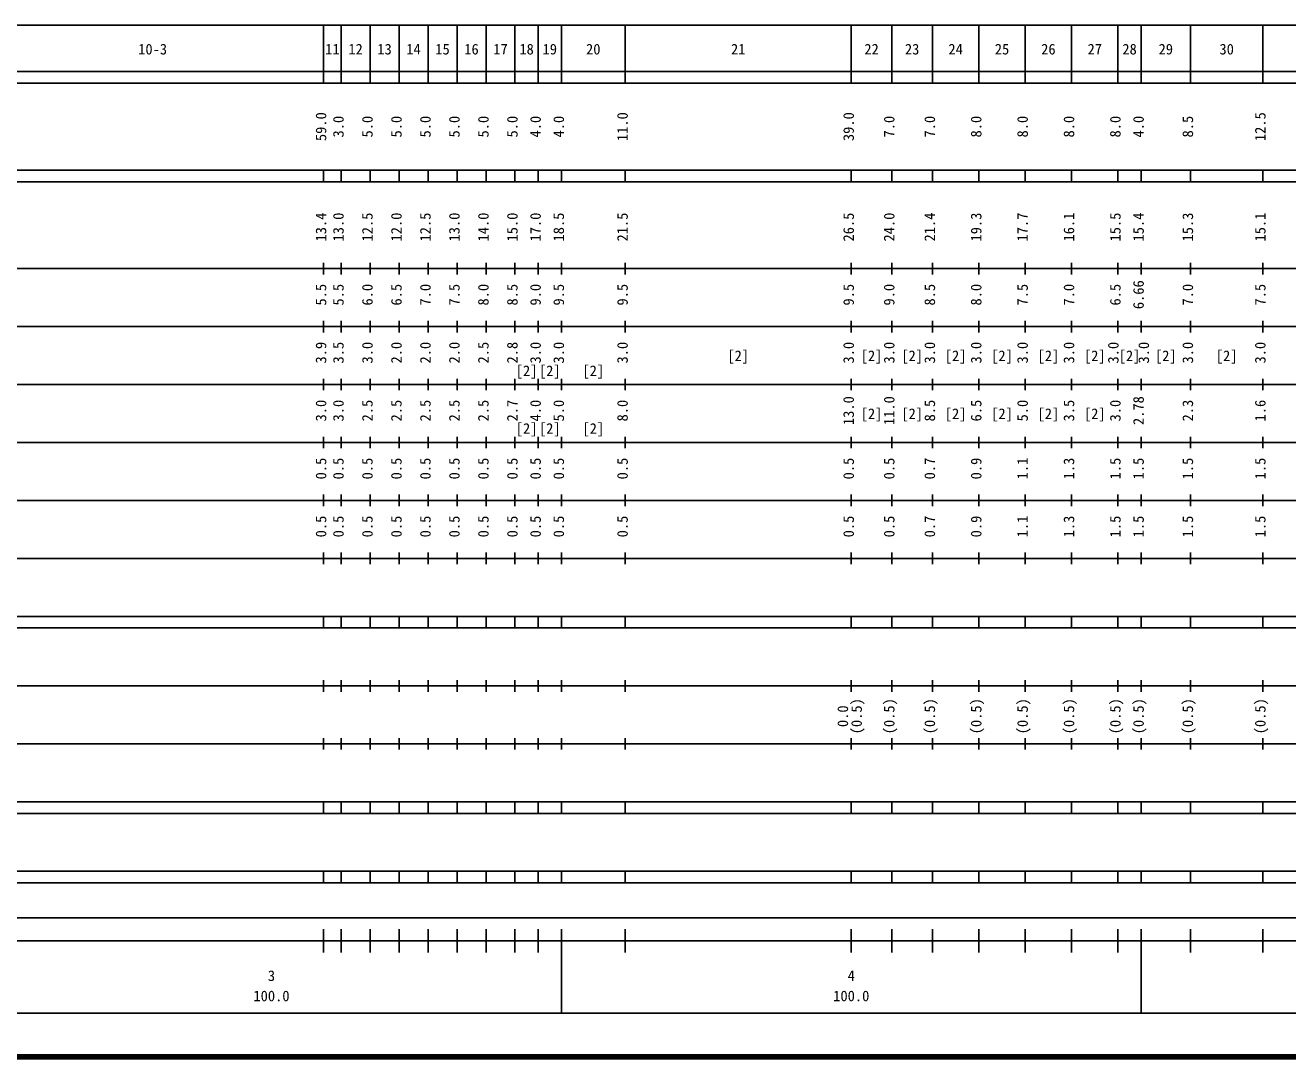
# Model space of a CAD drawing. Units: millimetres on the paper, enlarged 1000 times. Extents: x 40000 to 680000, y 20000 to 380000.
# Drawn here: x 275531 to 493281, y 20000 to 198000 of the extents above; entities that cross this region are included whole.
import ezdxf
from ezdxf.enums import TextEntityAlignment as Align

# ---------------------------------------------------------------- set-up
doc = ezdxf.new("R2010")
doc.units = ezdxf.units.MM
doc.header["$LTSCALE"] = 1000
doc.layers.add('M-TTL', color=2, linetype='Continuous', lineweight=140)
doc.layers.add('M-TTL-BAND', color=7, linetype='Continuous', lineweight=25)
doc.styles.add('ＭＳ ゴシック', font='')
doc.styles.get('ＭＳ ゴシック').set_extended_font_data('MS Gothic')

msp = doc.modelspace()

# ---------------------------------------------------------------- linework, layer by layer
at = {"layer": 'M-TTL'}
msp.add_line((40000, 20000), (680000, 20000), dxfattribs=at)
at = {"layer": 'M-TTL-BAND'}
for p, q in [((68000, 198000), (579000, 198000)), ((327000, 188000), (327000, 198000)), ((330000, 188000), (330000, 198000)), ((335000, 188000), (335000, 198000)), ((340000, 188000), (340000, 198000)), ((345000, 188000), (345000, 198000)), ((350000, 188000), (350000, 198000)), ((355000, 188000), (355000, 198000)), ((360000, 188000), (360000, 198000)), ((364000, 188000), (364000, 198000)), ((368000, 188000), (368000, 198000)), ((379000, 188000), (379000, 198000)), ((418000, 188000), (418000, 198000)), ((425000, 188000), (425000, 198000)), ((432000, 188000), (432000, 198000)), ((440000, 188000), (440000, 198000)), ((448000, 188000), (448000, 198000)), ((456000, 188000), (456000, 198000)), ((464000, 188000), (464000, 198000)), ((468000, 188000), (468000, 198000)), ((476500, 188000), (476500, 198000)), ((489000, 188000), (489000, 198000)), ((40000, 190000), (579000, 190000)), ((40000, 188000), (579000, 188000)), ((40000, 173000), (579000, 173000)), ((327000, 171000), (327000, 173000)), ((330000, 171000), (330000, 173000)), ((335000, 171000), (335000, 173000)), ((340000, 171000), (340000, 173000)), ((345000, 171000), (345000, 173000)), ((350000, 171000), (350000, 173000)), ((355000, 171000), (355000, 173000)), ((360000, 171000), (360000, 173000)), ((364000, 171000), (364000, 173000)), ((368000, 171000), (368000, 173000)), ((379000, 171000), (379000, 173000)), ((418000, 171000), (418000, 173000)), ((425000, 171000), (425000, 173000)), ((432000, 171000), (432000, 173000)), ((440000, 171000), (440000, 173000)), ((448000, 171000), (448000, 173000)), ((456000, 171000), (456000, 173000)), ((464000, 171000), (464000, 173000)), ((468000, 171000), (468000, 173000)), ((476500, 171000), (476500, 173000)), ((489000, 171000), (489000, 173000)), ((40000, 171000), (579000, 171000)), ((327000, 155000), (327000, 157000)), ((330000, 155000), (330000, 157000)), ((335000, 155000), (335000, 157000)), ((340000, 155000), (340000, 157000)), ((345000, 155000), (345000, 157000)), ((350000, 155000), (350000, 157000)), ((355000, 155000), (355000, 157000)), ((360000, 155000), (360000, 157000)), ((364000, 155000), (364000, 157000)), ((368000, 155000), (368000, 157000)), ((379000, 155000), (379000, 157000)), ((418000, 155000), (418000, 157000)), ((425000, 155000), (425000, 157000)), ((432000, 155000), (432000, 157000)), ((440000, 155000), (440000, 157000)), ((448000, 155000), (448000, 157000)), ((456000, 155000), (456000, 157000)), ((464000, 155000), (464000, 157000)), ((468000, 155000), (468000, 157000)), ((476500, 155000), (476500, 157000)), ((489000, 155000), (489000, 157000)), ((40000, 156000), (579000, 156000)), ((46000, 146000), (579000, 146000)), ((327000, 145000), (327000, 147000)), ((330000, 145000), (330000, 147000)), ((335000, 145000), (335000, 147000)), ((340000, 145000), (340000, 147000)), ((345000, 145000), (345000, 147000)), ((350000, 145000), (350000, 147000)), ((355000, 145000), (355000, 147000)), ((360000, 145000), (360000, 147000)), ((364000, 145000), (364000, 147000)), ((368000, 145000), (368000, 147000)), ((379000, 145000), (379000, 147000)), ((418000, 145000), (418000, 147000)), ((425000, 145000), (425000, 147000)), ((432000, 145000), (432000, 147000)), ((440000, 145000), (440000, 147000)), ((448000, 145000), (448000, 147000)), ((456000, 145000), (456000, 147000)), ((464000, 145000), (464000, 147000)), ((468000, 145000), (468000, 147000)), ((476500, 145000), (476500, 147000)), ((489000, 145000), (489000, 147000)), ((52000, 136000), (579000, 136000)), ((327000, 135000), (327000, 137000)), ((330000, 135000), (330000, 137000)), ((335000, 135000), (335000, 137000)), ((340000, 135000), (340000, 137000)), ((345000, 135000), (345000, 137000)), ((350000, 135000), (350000, 137000)), ((355000, 135000), (355000, 137000)), ((360000, 135000), (360000, 137000)), ((364000, 135000), (364000, 137000)), ((368000, 135000), (368000, 137000)), ((379000, 135000), (379000, 137000)), ((418000, 135000), (418000, 137000)), ((425000, 135000), (425000, 137000)), ((432000, 135000), (432000, 137000)), ((440000, 135000), (440000, 137000)), ((448000, 135000), (448000, 137000)), ((456000, 135000), (456000, 137000)), ((464000, 135000), (464000, 137000)), ((468000, 135000), (468000, 137000)), ((476500, 135000), (476500, 137000)), ((489000, 135000), (489000, 137000)), ((327000, 125000), (327000, 127000)), ((330000, 125000), (330000, 127000)), ((335000, 125000), (335000, 127000)), ((340000, 125000), (340000, 127000)), ((345000, 125000), (345000, 127000)), ((350000, 125000), (350000, 127000)), ((355000, 125000), (355000, 127000)), ((360000, 125000), (360000, 127000)), ((364000, 125000), (364000, 127000)), ((368000, 125000), (368000, 127000)), ((379000, 125000), (379000, 127000)), ((418000, 125000), (418000, 127000)), ((425000, 125000), (425000, 127000)), ((432000, 125000), (432000, 127000)), ((440000, 125000), (440000, 127000)), ((448000, 125000), (448000, 127000)), ((456000, 125000), (456000, 127000)), ((464000, 125000), (464000, 127000)), ((468000, 125000), (468000, 127000)), ((476500, 125000), (476500, 127000)), ((489000, 125000), (489000, 127000)), ((46000, 126000), (579000, 126000)), ((52000, 116000), (579000, 116000)), ((327000, 115000), (327000, 117000)), ((330000, 115000), (330000, 117000)), ((335000, 115000), (335000, 117000)), ((340000, 115000), (340000, 117000)), ((345000, 115000), (345000, 117000)), ((350000, 115000), (350000, 117000)), ((355000, 115000), (355000, 117000)), ((360000, 115000), (360000, 117000)), ((364000, 115000), (364000, 117000)), ((368000, 115000), (368000, 117000)), ((379000, 115000), (379000, 117000)), ((418000, 115000), (418000, 117000)), ((425000, 115000), (425000, 117000)), ((432000, 115000), (432000, 117000)), ((440000, 115000), (440000, 117000)), ((448000, 115000), (448000, 117000)), ((456000, 115000), (456000, 117000)), ((464000, 115000), (464000, 117000)), ((468000, 115000), (468000, 117000)), ((476500, 115000), (476500, 117000)), ((489000, 115000), (489000, 117000)), ((327000, 105000), (327000, 107000)), ((330000, 105000), (330000, 107000)), ((335000, 105000), (335000, 107000)), ((340000, 105000), (340000, 107000)), ((345000, 105000), (345000, 107000)), ((350000, 105000), (350000, 107000)), ((355000, 105000), (355000, 107000)), ((360000, 105000), (360000, 107000)), ((364000, 105000), (364000, 107000)), ((368000, 105000), (368000, 107000)), ((379000, 105000), (379000, 107000)), ((418000, 105000), (418000, 107000)), ((425000, 105000), (425000, 107000)), ((432000, 105000), (432000, 107000)), ((440000, 105000), (440000, 107000)), ((448000, 105000), (448000, 107000)), ((456000, 105000), (456000, 107000)), ((464000, 105000), (464000, 107000)), ((468000, 105000), (468000, 107000)), ((476500, 105000), (476500, 107000)), ((489000, 105000), (489000, 107000)), ((46000, 106000), (579000, 106000)), ((40000, 96000), (579000, 96000)), ((327000, 94000), (327000, 96000)), ((330000, 94000), (330000, 96000)), ((335000, 94000), (335000, 96000)), ((340000, 94000), (340000, 96000)), ((345000, 94000), (345000, 96000)), ((350000, 94000), (350000, 96000)), ((355000, 94000), (355000, 96000)), ((360000, 94000), (360000, 96000)), ((364000, 94000), (364000, 96000)), ((368000, 94000), (368000, 96000)), ((379000, 94000), (379000, 96000)), ((418000, 94000), (418000, 96000)), ((425000, 94000), (425000, 96000)), ((432000, 94000), (432000, 96000)), ((440000, 94000), (440000, 96000)), ((448000, 94000), (448000, 96000)), ((456000, 94000), (456000, 96000)), ((464000, 94000), (464000, 96000)), ((468000, 94000), (468000, 96000)), ((476500, 94000), (476500, 96000)), ((489000, 94000), (489000, 96000)), ((40000, 94000), (579000, 94000)), ((327000, 83000), (327000, 85000)), ((330000, 83000), (330000, 85000)), ((335000, 83000), (335000, 85000)), ((340000, 83000), (340000, 85000)), ((345000, 83000), (345000, 85000)), ((350000, 83000), (350000, 85000)), ((355000, 83000), (355000, 85000)), ((360000, 83000), (360000, 85000)), ((364000, 83000), (364000, 85000)), ((368000, 83000), (368000, 85000)), ((379000, 83000), (379000, 85000)), ((418000, 83000), (418000, 85000)), ((425000, 83000), (425000, 85000)), ((432000, 83000), (432000, 85000)), ((440000, 83000), (440000, 85000)), ((448000, 83000), (448000, 85000)), ((456000, 83000), (456000, 85000)), ((464000, 83000), (464000, 85000)), ((468000, 83000), (468000, 85000)), ((476500, 83000), (476500, 85000)), ((489000, 83000), (489000, 85000)), ((49000, 84000), (579000, 84000)), ((327000, 73000), (327000, 75000)), ((330000, 73000), (330000, 75000)), ((335000, 73000), (335000, 75000)), ((340000, 73000), (340000, 75000)), ((345000, 73000), (345000, 75000)), ((350000, 73000), (350000, 75000)), ((355000, 73000), (355000, 75000)), ((360000, 73000), (360000, 75000)), ((364000, 73000), (364000, 75000)), ((368000, 73000), (368000, 75000)), ((379000, 73000), (379000, 75000)), ((418000, 73000), (418000, 75000)), ((425000, 73000), (425000, 75000)), ((432000, 73000), (432000, 75000)), ((440000, 73000), (440000, 75000)), ((448000, 73000), (448000, 75000)), ((456000, 73000), (456000, 75000)), ((464000, 73000), (464000, 75000)), ((468000, 73000), (468000, 75000)), ((476500, 73000), (476500, 75000)), ((489000, 73000), (489000, 75000)), ((40000, 74000), (579000, 74000)), ((40000, 64000), (579000, 64000)), ((327000, 62000), (327000, 64000)), ((330000, 62000), (330000, 64000)), ((335000, 62000), (335000, 64000)), ((340000, 62000), (340000, 64000)), ((345000, 62000), (345000, 64000)), ((350000, 62000), (350000, 64000)), ((355000, 62000), (355000, 64000)), ((360000, 62000), (360000, 64000)), ((364000, 62000), (364000, 64000)), ((368000, 62000), (368000, 64000)), ((379000, 62000), (379000, 64000)), ((418000, 62000), (418000, 64000)), ((425000, 62000), (425000, 64000)), ((432000, 62000), (432000, 64000)), ((440000, 62000), (440000, 64000)), ((448000, 62000), (448000, 64000)), ((456000, 62000), (456000, 64000)), ((464000, 62000), (464000, 64000)), ((468000, 62000), (468000, 64000)), ((476500, 62000), (476500, 64000)), ((489000, 62000), (489000, 64000)), ((40000, 62000), (579000, 62000)), ((40000, 52000), (579000, 52000)), ((327000, 50000), (327000, 52000)), ((330000, 50000), (330000, 52000)), ((335000, 50000), (335000, 52000)), ((340000, 50000), (340000, 52000)), ((345000, 50000), (345000, 52000)), ((350000, 50000), (350000, 52000)), ((355000, 50000), (355000, 52000)), ((360000, 50000), (360000, 52000)), ((364000, 50000), (364000, 52000)), ((368000, 50000), (368000, 52000)), ((379000, 50000), (379000, 52000)), ((418000, 50000), (418000, 52000)), ((425000, 50000), (425000, 52000)), ((432000, 50000), (432000, 52000)), ((440000, 50000), (440000, 52000)), ((448000, 50000), (448000, 52000)), ((456000, 50000), (456000, 52000)), ((464000, 50000), (464000, 52000)), ((468000, 50000), (468000, 52000)), ((476500, 50000), (476500, 52000)), ((489000, 50000), (489000, 52000)), ((40000, 50000), (579000, 50000)), ((71000, 44000), (565000, 44000)), ((327000, 38000), (327000, 42000)), ((330000, 38000), (330000, 42000)), ((335000, 38000), (335000, 42000)), ((340000, 38000), (340000, 42000)), ((345000, 38000), (345000, 42000)), ((350000, 38000), (350000, 42000)), ((355000, 38000), (355000, 42000)), ((360000, 38000), (360000, 42000)), ((364000, 38000), (364000, 42000)), ((368000, 27500), (368000, 42000)), ((379000, 38000), (379000, 42000)), ((418000, 38000), (418000, 42000)), ((425000, 38000), (425000, 42000)), ((432000, 38000), (432000, 42000)), ((440000, 38000), (440000, 42000)), ((448000, 38000), (448000, 42000)), ((456000, 38000), (456000, 42000)), ((464000, 38000), (464000, 42000)), ((468000, 27500), (468000, 42000)), ((476500, 38000), (476500, 42000)), ((489000, 38000), (489000, 42000)), ((40000, 40000), (579000, 40000)), ((68000, 27500), (579000, 27500))]:
    msp.add_line(p, q, dxfattribs=at)

# ---------------------------------------------------------------- texts
at = {"layer": 'M-TTL-BAND', "style": 'ＭＳ ゴシック'}
for s, p in [('10-3', (297500, 192405)), ('11', (328500, 192405)), ('12', (332500, 192405)), ('13', (337500, 192405)), ('14', (342500, 192405)), ('15', (347500, 192405)), ('16', (352500, 192405)), ('17', (357500, 192405)), ('18', (362000, 192405)), ('19', (366000, 192405)), ('20', (373500, 192405)), ('21', (398500, 192405)), ('22', (421500, 192405)), ('23', (428500, 192405)), ('24', (436000, 192405)), ('25', (444000, 192405)), ('26', (452000, 192405)), ('27', (460000, 192405)), ('28', (466000, 192405)), ('29', (472250, 192405)), ('30', (482750, 192405)), ('[2]', (398500, 139500)), ('[2]', (421500, 139500)), ('[2]', (428500, 139500)), ('[2]', (436000, 139500)), ('[2]', (444000, 139500)), ('[2]', (452000, 139500)), ('[2]', (460000, 139500)), ('[2]', (466000, 139500)), ('[2]', (472250, 139500)), ('[2]', (482750, 139500)), ('[2]', (362000, 136911)), ('[2]', (366000, 136911)), ('[2]', (373500, 136911)), ('[2]', (421500, 129500)), ('[2]', (428500, 129500)), ('[2]', (436000, 129500)), ('[2]', (444000, 129500)), ('[2]', (452000, 129500)), ('[2]', (460000, 129500)), ('[2]', (362000, 126948)), ('[2]', (366000, 126948)), ('[2]', (373500, 126948)), ('3', (318000, 32523)), ('4', (418000, 32523)), ('100.0', (318000, 29033)), ('100.0', (418000, 29033))]:
    msp.add_text(s, height=1833, dxfattribs=at).set_placement(p, align=Align.BOTTOM_CENTER)
for s, p in [('59.0', (328000, 180500)), ('3.0', (331000, 180500)), ('5.0', (336000, 180500)), ('5.0', (341000, 180500)), ('5.0', (346000, 180500)), ('5.0', (351000, 180500)), ('5.0', (356000, 180500)), ('5.0', (361000, 180500)), ('4.0', (365000, 180500)), ('4.0', (369000, 180500)), ('11.0', (380000, 180500)), ('39.0', (419000, 180500)), ('7.0', (426000, 180500)), ('7.0', (433000, 180500)), ('8.0', (441000, 180500)), ('8.0', (449000, 180500)), ('8.0', (457000, 180500)), ('8.0', (465000, 180500)), ('4.0', (469000, 180500)), ('8.5', (477500, 180500)), ('12.5', (490000, 180500)), ('13.4', (328000, 163174)), ('13.0', (331000, 163174)), ('12.5', (336000, 163174)), ('12.0', (341000, 163174)), ('12.5', (346000, 163174)), ('13.0', (351000, 163174)), ('14.0', (356000, 163174)), ('15.0', (361000, 163174)), ('17.0', (365000, 163174)), ('18.5', (369000, 163174)), ('21.5', (380000, 163174)), ('26.5', (419000, 163174)), ('24.0', (426000, 163174)), ('21.4', (433000, 163174)), ('19.3', (441000, 163174)), ('17.7', (449000, 163174)), ('16.1', (457000, 163174)), ('15.5', (465000, 163174)), ('15.4', (469000, 163174)), ('15.3', (477500, 163174)), ('15.1', (490000, 163174)), ('5.5', (328000, 151500)), ('5.5', (331000, 151500)), ('6.0', (336000, 151500)), ('6.5', (341000, 151500)), ('7.0', (346000, 151500)), ('7.5', (351000, 151500)), ('8.0', (356000, 151500)), ('8.5', (361000, 151500)), ('9.0', (365000, 151500)), ('9.5', (369000, 151500)), ('9.5', (380000, 151500)), ('9.5', (419000, 151500)), ('9.0', (426000, 151500)), ('8.5', (433000, 151500)), ('8.0', (441000, 151500)), ('7.5', (449000, 151500)), ('7.0', (457000, 151500)), ('6.5', (465000, 151500)), ('6.66', (469000, 151500)), ('7.0', (477500, 151500)), ('7.5', (490000, 151500)), ('3.9', (328000, 141500)), ('3.5', (331000, 141500)), ('3.0', (336000, 141500)), ('2.0', (341000, 141500)), ('2.0', (346000, 141500)), ('2.0', (351000, 141500)), ('2.5', (356000, 141500)), ('2.8', (361000, 141500)), ('3.0', (365000, 141500)), ('3.0', (369000, 141500)), ('3.0', (380000, 141500)), ('3.0', (419000, 141500)), ('3.0', (426000, 141500)), ('3.0', (433000, 141500)), ('3.0', (441000, 141500)), ('3.0', (449000, 141500)), ('3.0', (457000, 141500)), ('3.0', (464649, 141500)), ('3.0', (469903, 141500)), ('3.0', (477500, 141500)), ('3.0', (490000, 141500)), ('3.0', (328000, 131500)), ('3.0', (331000, 131500)), ('2.5', (336000, 131500)), ('2.5', (341000, 131500)), ('2.5', (346000, 131500)), ('2.5', (351000, 131500)), ('2.5', (356000, 131500)), ('2.7', (361000, 131500)), ('4.0', (365000, 131500)), ('5.0', (369000, 131500)), ('8.0', (380000, 131500)), ('13.0', (419000, 131500)), ('11.0', (426000, 131500)), ('8.5', (433000, 131500)), ('6.5', (441000, 131500)), ('5.0', (449000, 131500)), ('3.5', (457000, 131500)), ('3.0', (465000, 131500)), ('2.78', (469000, 131500)), ('2.3', (477500, 131500)), ('1.6', (490000, 131500)), ('0.5', (328000, 121500)), ('0.5', (331000, 121500)), ('0.5', (336000, 121500)), ('0.5', (341000, 121500)), ('0.5', (346000, 121500)), ('0.5', (351000, 121500)), ('0.5', (356000, 121500)), ('0.5', (361000, 121500)), ('0.5', (365000, 121500)), ('0.5', (369000, 121500)), ('0.5', (380000, 121500)), ('0.5', (419000, 121500)), ('0.5', (426000, 121500)), ('0.7', (433000, 121500)), ('0.9', (441000, 121500)), ('1.1', (449000, 121500)), ('1.3', (457000, 121500)), ('1.5', (465000, 121500)), ('1.5', (469000, 121500)), ('1.5', (477500, 121500)), ('1.5', (490000, 121500)), ('0.7', (433000, 111500)), ('0.9', (441000, 111500)), ('1.1', (449000, 111500)), ('0.5', (328000, 111500)), ('0.5', (331000, 111500)), ('0.5', (336000, 111500)), ('0.5', (341000, 111500)), ('0.5', (346000, 111500)), ('0.5', (351000, 111500)), ('0.5', (356000, 111500)), ('0.5', (361000, 111500)), ('0.5', (365000, 111500)), ('0.5', (369000, 111500)), ('0.5', (380000, 111500)), ('0.5', (419000, 111500)), ('0.5', (426000, 111500)), ('1.3', (457000, 111500)), ('1.5', (465000, 111500)), ('1.5', (469000, 111500)), ('1.5', (477500, 111500)), ('1.5', (490000, 111500)), ('(0.5)', (420370, 78764)), ('(0.5)', (426000, 78764)), ('(0.5)', (433000, 78764)), ('(0.5)', (441000, 78764)), ('(0.5)', (449000, 78764)), ('(0.5)', (457000, 78764)), ('(0.5)', (465000, 78764)), ('(0.5)', (469000, 78764)), ('(0.5)', (477500, 78764)), ('(0.5)', (490000, 78764)), ('0.0', (418000, 78764))]:
    msp.add_text(s, height=1833, rotation=90, dxfattribs=at).set_placement(p, align=Align.BOTTOM_CENTER)

doc.saveas('drawing.dxf')
